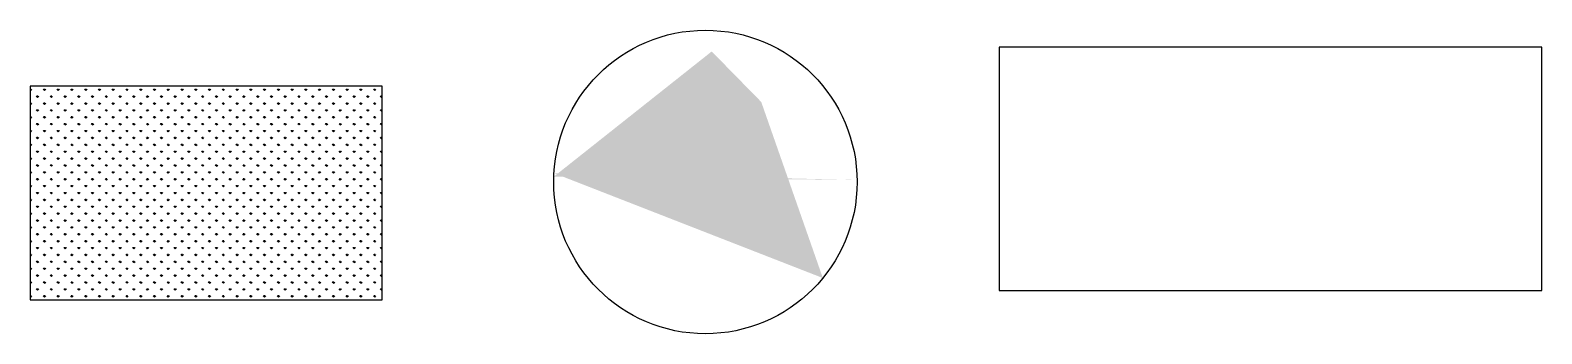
# Model space of a CAD drawing. Header units: millimetres. Extents: x 609 to 4555, y 910 to 1702.
import ezdxf

# ---------------------------------------------------------------- set-up
doc = ezdxf.new("R2010")
doc.units = ezdxf.units.MM

msp = doc.modelspace()

# ---------------------------------------------------------------- hatches: boundary and pattern name
h = msp.add_hatch()
h.set_pattern_fill('GRASS', color=1)
h.paths.add_polyline_path([(1527.9, 1556.1), (609.5, 1556.1), (609.5, 998.4), (1527.9, 998.4)])

# ---------------------------------------------------------------- linework, layer by layer
for points in [[(3139.2, 1023.1), (4555.3, 1023.1), (4555.3, 1657.7), (3139.2, 1657.7)], [(609.5, 998.4), (1527.9, 998.4), (1527.9, 1556.1), (609.5, 1556.1)]]:
    msp.add_lwpolyline(points, close=True)
msp.add_circle((2372, 1306.1), 396)
for points in [[(3139.2, 1657.7), (4555.3, 1023.1), (4555.3, 1657.7), (3139.2, 1657.7)], [(1976.3, 1320.1), (2768, 1311.4), (2388.5, 1646.7), (1976.7, 1329.1)], [(2388.5, 1646.7), (1976.7, 1329.1), (2517.8, 1514.9), (2678.6, 1055.5)]]:
    msp.add_solid(points)

doc.saveas('drawing.dxf')
